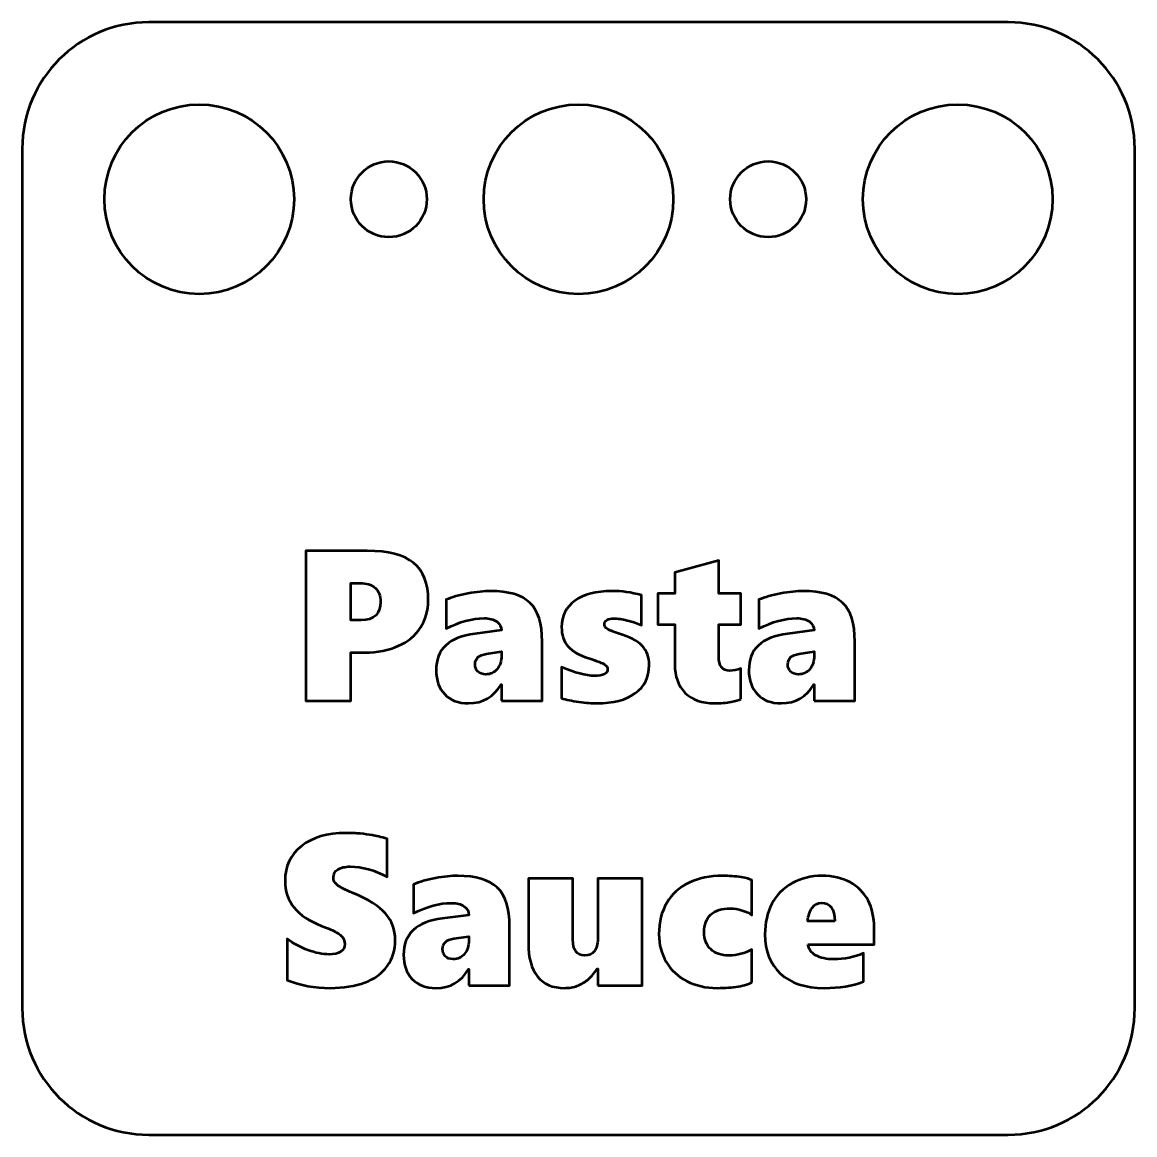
# Model space of a CAD drawing. Header units: centimetres. Extents: x -15.7 to 15.7, y -6.7 to 6.7.
# Drawn here: x -6.7 to -2.3, y 2.3 to 6.7 of the extents above; entities that cross this region are included whole.
import ezdxf

# ---------------------------------------------------------------- set-up
doc = ezdxf.new("R2010")
doc.units = ezdxf.units.CM
doc.header["$MEASUREMENT"] = 0
doc.layers.add('Layer 1', color=7, linetype='Continuous')

msp = doc.modelspace()

# ---------------------------------------------------------------- linework, layer by layer
at = {"layer": 'Layer 1', "lineweight": 53}
for centre, major_axis in [((-5.99999, 5.99999), (0, 0.37501)), ((-4.49999, 5.99999), (0, 0.37501)), ((-2.99999, 5.99999), (0, 0.37501)), ((-5.25, 6), (0, 0.15)), ((-3.75, 6), (0, 0.15))]:
    msp.add_ellipse(centre, major_axis=major_axis, ratio=1, dxfattribs=at)
msp.add_open_spline([(-6.7, 2.8), (-6.7, 2.8), (-6.7, 6.2), (-6.7, 6.2), (-6.7, 6.2), (-6.7, 6.47614), (-6.47614, 6.7), (-6.2, 6.7), (-6.2, 6.7), (-6.2, 6.7), (-2.8, 6.7), (-2.8, 6.7), (-2.8, 6.7), (-2.52386, 6.7), (-2.3, 6.47614), (-2.3, 6.2), (-2.3, 6.2), (-2.3, 6.2), (-2.3, 2.8), (-2.3, 2.8), (-2.3, 2.8), (-2.3, 2.52386), (-2.52386, 2.3), (-2.8, 2.3), (-2.8, 2.3), (-2.8, 2.3), (-6.2, 2.3), (-6.2, 2.3), (-6.2, 2.3), (-6.47614, 2.3), (-6.7, 2.52386), (-6.7, 2.8)], degree=3, knots=[0, 0, 0, 0, 0.1111111, 0.1111111, 0.1111111, 0.1111111, 0.2222222, 0.2222222, 0.2222222, 0.2222222, 0.3333333, 0.3333333, 0.3333333, 0.3333333, 0.4444444, 0.4444444, 0.4444444, 0.4444444, 0.5555556, 0.5555556, 0.5555556, 0.5555556, 0.6666667, 0.6666667, 0.6666667, 0.6666667, 0.7777778, 0.7777778, 0.7777778, 0.7777778, 1, 1, 1, 1], dxfattribs=at)
at = {"layer": 'Layer 1', "color": 5, "lineweight": 53}
for points, knots in [([(-5.09422, 4.414), (-5.09422, 4.3735), (-5.10453, 4.33752), (-5.12499, 4.30605), (-5.12499, 4.30605), (-5.14545, 4.27458), (-5.1748, 4.25031), (-5.21276, 4.23309), (-5.21276, 4.23309), (-5.25072, 4.21588), (-5.29503, 4.20727), (-5.3454, 4.20727), (-5.3454, 4.20727), (-5.3454, 4.20727), (-5.39987, 4.20727), (-5.39987, 4.20727), (-5.39987, 4.20727), (-5.39987, 4.20727), (-5.39987, 4.01677), (-5.39987, 4.01677), (-5.39987, 4.01677), (-5.39987, 4.01677), (-5.57852, 4.01677), (-5.57852, 4.01677), (-5.57852, 4.01677), (-5.57852, 4.01677), (-5.57852, 4.60944), (-5.57852, 4.60944), (-5.57852, 4.60944), (-5.57852, 4.60944), (-5.33553, 4.60944), (-5.33553, 4.60944), (-5.33553, 4.60944), (-5.25213, 4.60944), (-5.19103, 4.59363), (-5.15222, 4.56188), (-5.15222, 4.56188), (-5.11356, 4.53028), (-5.09422, 4.48089), (-5.09422, 4.414)], [0, 0, 0, 0, 0.0909091, 0.0909091, 0.0909091, 0.0909091, 0.1818182, 0.1818182, 0.1818182, 0.1818182, 0.2727273, 0.2727273, 0.2727273, 0.2727273, 0.3636364, 0.3636364, 0.3636364, 0.3636364, 0.4545455, 0.4545455, 0.4545455, 0.4545455, 0.5454545, 0.5454545, 0.5454545, 0.5454545, 0.6363636, 0.6363636, 0.6363636, 0.6363636, 0.7272727, 0.7272727, 0.7272727, 0.7272727, 0.8181818, 0.8181818, 0.8181818, 0.8181818, 1, 1, 1, 1]), ([(-3.85753, 4.0227), (-3.86557, 4.01889), (-3.87855, 4.01522), (-3.89676, 4.01183), (-3.89676, 4.01183), (-3.91496, 4.0083), (-3.93683, 4.00661), (-3.96252, 4.00661), (-3.96252, 4.00661), (-4.01148, 4.00661), (-4.04986, 4.02016), (-4.07766, 4.04711), (-4.07766, 4.04711), (-4.10532, 4.07406), (-4.11915, 4.11258), (-4.11915, 4.1624), (-4.11915, 4.1624), (-4.11915, 4.1624), (-4.11915, 4.31818), (-4.11915, 4.31818), (-4.11915, 4.31818), (-4.11915, 4.31818), (-4.18604, 4.31818), (-4.18604, 4.31818), (-4.18604, 4.31818), (-4.18604, 4.31818), (-4.18604, 4.44011), (-4.18604, 4.44011), (-4.18604, 4.44011), (-4.18604, 4.44011), (-4.11915, 4.44011), (-4.11915, 4.44011), (-4.11915, 4.44011), (-4.11915, 4.44011), (-4.11915, 4.52336), (-4.11915, 4.52336), (-4.11915, 4.52336), (-4.11915, 4.52336), (-3.94558, 4.57134), (-3.94558, 4.57134), (-3.94558, 4.57134), (-3.94558, 4.57134), (-3.94558, 4.44011), (-3.94558, 4.44011), (-3.94558, 4.44011), (-3.94558, 4.44011), (-3.85753, 4.44011), (-3.85753, 4.44011), (-3.85753, 4.44011), (-3.85753, 4.44011), (-3.85753, 4.31818), (-3.85753, 4.31818), (-3.85753, 4.31818), (-3.85753, 4.31818), (-3.94558, 4.31818), (-3.94558, 4.31818), (-3.94558, 4.31818), (-3.94558, 4.31818), (-3.94558, 4.19118), (-3.94558, 4.19118), (-3.94558, 4.19118), (-3.94558, 4.15393), (-3.93077, 4.1353), (-3.90127, 4.1353), (-3.90127, 4.1353), (-3.88759, 4.1353), (-3.87291, 4.13841), (-3.85753, 4.14462), (-3.85753, 4.14462), (-3.85753, 4.14462), (-3.85753, 4.0227), (-3.85753, 4.0227)], [0, 0, 0, 0, 0.0526316, 0.0526316, 0.0526316, 0.0526316, 0.1052632, 0.1052632, 0.1052632, 0.1052632, 0.1578947, 0.1578947, 0.1578947, 0.1578947, 0.2105263, 0.2105263, 0.2105263, 0.2105263, 0.2631579, 0.2631579, 0.2631579, 0.2631579, 0.3157895, 0.3157895, 0.3157895, 0.3157895, 0.3684211, 0.3684211, 0.3684211, 0.3684211, 0.4210526, 0.4210526, 0.4210526, 0.4210526, 0.4736842, 0.4736842, 0.4736842, 0.4736842, 0.5263158, 0.5263158, 0.5263158, 0.5263158, 0.5789474, 0.5789474, 0.5789474, 0.5789474, 0.6315789, 0.6315789, 0.6315789, 0.6315789, 0.6842105, 0.6842105, 0.6842105, 0.6842105, 0.7368421, 0.7368421, 0.7368421, 0.7368421, 0.7894737, 0.7894737, 0.7894737, 0.7894737, 0.8421053, 0.8421053, 0.8421053, 0.8421053, 0.8947368, 0.8947368, 0.8947368, 0.8947368, 1, 1, 1, 1]), ([(-5.28303, 4.40793), (-5.28303, 4.4322), (-5.29009, 4.45055), (-5.30406, 4.46297), (-5.30406, 4.46297), (-5.31817, 4.47538), (-5.33877, 4.48159), (-5.36601, 4.48159), (-5.36601, 4.48159), (-5.36601, 4.48159), (-5.39987, 4.48159), (-5.39987, 4.48159), (-5.39987, 4.48159), (-5.39987, 4.48159), (-5.39987, 4.33512), (-5.39987, 4.33512), (-5.39987, 4.33512), (-5.39987, 4.33512), (-5.3598, 4.33512), (-5.3598, 4.33512), (-5.3598, 4.33512), (-5.30857, 4.33512), (-5.28303, 4.35939), (-5.28303, 4.40793)], [0, 0, 0, 0, 0.1428571, 0.1428571, 0.1428571, 0.1428571, 0.2857143, 0.2857143, 0.2857143, 0.2857143, 0.4285714, 0.4285714, 0.4285714, 0.4285714, 0.5714286, 0.5714286, 0.5714286, 0.5714286, 0.7142857, 0.7142857, 0.7142857, 0.7142857, 1, 1, 1, 1]), ([(-4.80481, 4.01677), (-4.80481, 4.01677), (-4.80481, 4.08112), (-4.80481, 4.08112), (-4.80481, 4.08112), (-4.80481, 4.08112), (-4.8065, 4.08112), (-4.8065, 4.08112), (-4.8065, 4.08112), (-4.83458, 4.03145), (-4.87748, 4.00661), (-4.93534, 4.00661), (-4.93534, 4.00661), (-4.97527, 4.00661), (-5.0066, 4.01846), (-5.02918, 4.04217), (-5.02918, 4.04217), (-5.05175, 4.06588), (-5.06304, 4.09749), (-5.06304, 4.13714), (-5.06304, 4.13714), (-5.06304, 4.22025), (-5.01196, 4.26851), (-4.9098, 4.28164), (-4.9098, 4.28164), (-4.9098, 4.28164), (-4.80481, 4.29532), (-4.80481, 4.29532), (-4.80481, 4.29532), (-4.80481, 4.30915), (-4.81102, 4.32058), (-4.82344, 4.32947), (-4.82344, 4.32947), (-4.83571, 4.33836), (-4.85236, 4.34274), (-4.87339, 4.34274), (-4.87339, 4.34274), (-4.92066, 4.34274), (-4.97062, 4.32919), (-5.02325, 4.3021), (-5.02325, 4.3021), (-5.02325, 4.3021), (-5.02325, 4.4164), (-5.02325, 4.4164), (-5.02325, 4.4164), (-5.00039, 4.42628), (-4.97174, 4.43446), (-4.93731, 4.44081), (-4.93731, 4.44081), (-4.90288, 4.44716), (-4.87339, 4.45027), (-4.84884, 4.45027), (-4.84884, 4.45027), (-4.77701, 4.45027), (-4.7248, 4.43488), (-4.69248, 4.40412), (-4.69248, 4.40412), (-4.66017, 4.3735), (-4.64394, 4.32214), (-4.64394, 4.25031), (-4.64394, 4.25031), (-4.64394, 4.25031), (-4.64394, 4.01677), (-4.64394, 4.01677), (-4.64394, 4.01677), (-4.64394, 4.01677), (-4.80481, 4.01677), (-4.80481, 4.01677)], [0, 0, 0, 0, 0.0555556, 0.0555556, 0.0555556, 0.0555556, 0.1111111, 0.1111111, 0.1111111, 0.1111111, 0.1666667, 0.1666667, 0.1666667, 0.1666667, 0.2222222, 0.2222222, 0.2222222, 0.2222222, 0.2777778, 0.2777778, 0.2777778, 0.2777778, 0.3333333, 0.3333333, 0.3333333, 0.3333333, 0.3888889, 0.3888889, 0.3888889, 0.3888889, 0.4444444, 0.4444444, 0.4444444, 0.4444444, 0.5, 0.5, 0.5, 0.5, 0.5555556, 0.5555556, 0.5555556, 0.5555556, 0.6111111, 0.6111111, 0.6111111, 0.6111111, 0.6666667, 0.6666667, 0.6666667, 0.6666667, 0.7222222, 0.7222222, 0.7222222, 0.7222222, 0.7777778, 0.7777778, 0.7777778, 0.7777778, 0.8333333, 0.8333333, 0.8333333, 0.8333333, 0.8888889, 0.8888889, 0.8888889, 0.8888889, 1, 1, 1, 1]), ([(-4.22061, 4.15746), (-4.22061, 4.10962), (-4.23881, 4.07237), (-4.27536, 4.04612), (-4.27536, 4.04612), (-4.31191, 4.01973), (-4.36271, 4.00661), (-4.42804, 4.00661), (-4.42804, 4.00661), (-4.44709, 4.00661), (-4.47052, 4.00859), (-4.49846, 4.0124), (-4.49846, 4.0124), (-4.52654, 4.01621), (-4.54926, 4.02086), (-4.5669, 4.02637), (-4.5669, 4.02637), (-4.5669, 4.02637), (-4.5669, 4.1497), (-4.5669, 4.1497), (-4.5669, 4.1497), (-4.51483, 4.12655), (-4.47136, 4.11498), (-4.43651, 4.11498), (-4.43651, 4.11498), (-4.40208, 4.11498), (-4.38486, 4.12387), (-4.38486, 4.14179), (-4.38486, 4.14179), (-4.38486, 4.14927), (-4.38881, 4.15548), (-4.39686, 4.16028), (-4.39686, 4.16028), (-4.40476, 4.16508), (-4.42578, 4.17312), (-4.45951, 4.18441), (-4.45951, 4.18441), (-4.49705, 4.19626), (-4.52428, 4.21207), (-4.54136, 4.23154), (-4.54136, 4.23154), (-4.55843, 4.25116), (-4.5669, 4.2767), (-4.5669, 4.30802), (-4.5669, 4.30802), (-4.5669, 4.35191), (-4.5494, 4.38648), (-4.51454, 4.41202), (-4.51454, 4.41202), (-4.47969, 4.43756), (-4.43072, 4.45027), (-4.36765, 4.45027), (-4.36765, 4.45027), (-4.33068, 4.45027), (-4.29159, 4.4449), (-4.25024, 4.43418), (-4.25024, 4.43418), (-4.25024, 4.43418), (-4.25024, 4.31564), (-4.25024, 4.31564), (-4.25024, 4.31564), (-4.2676, 4.32312), (-4.28665, 4.32933), (-4.30739, 4.33441), (-4.30739, 4.33441), (-4.32799, 4.33935), (-4.34535, 4.34189), (-4.35946, 4.34189), (-4.35946, 4.34189), (-4.37103, 4.34189), (-4.38035, 4.33992), (-4.38726, 4.33611), (-4.38726, 4.33611), (-4.39418, 4.3323), (-4.39756, 4.32693), (-4.39756, 4.32002), (-4.39756, 4.32002), (-4.39756, 4.31198), (-4.39389, 4.30548), (-4.38641, 4.30055), (-4.38641, 4.30055), (-4.37894, 4.29561), (-4.36412, 4.28968), (-4.34168, 4.28277), (-4.34168, 4.28277), (-4.2985, 4.27007), (-4.26746, 4.25384), (-4.24869, 4.23394), (-4.24869, 4.23394), (-4.22992, 4.21419), (-4.22061, 4.18864), (-4.22061, 4.15746)], [0, 0, 0, 0, 0.0416667, 0.0416667, 0.0416667, 0.0416667, 0.0833333, 0.0833333, 0.0833333, 0.0833333, 0.125, 0.125, 0.125, 0.125, 0.1666667, 0.1666667, 0.1666667, 0.1666667, 0.2083333, 0.2083333, 0.2083333, 0.2083333, 0.25, 0.25, 0.25, 0.25, 0.2916667, 0.2916667, 0.2916667, 0.2916667, 0.3333333, 0.3333333, 0.3333333, 0.3333333, 0.375, 0.375, 0.375, 0.375, 0.4166667, 0.4166667, 0.4166667, 0.4166667, 0.4583333, 0.4583333, 0.4583333, 0.4583333, 0.5, 0.5, 0.5, 0.5, 0.5416667, 0.5416667, 0.5416667, 0.5416667, 0.5833333, 0.5833333, 0.5833333, 0.5833333, 0.625, 0.625, 0.625, 0.625, 0.6666667, 0.6666667, 0.6666667, 0.6666667, 0.7083333, 0.7083333, 0.7083333, 0.7083333, 0.75, 0.75, 0.75, 0.75, 0.7916667, 0.7916667, 0.7916667, 0.7916667, 0.8333333, 0.8333333, 0.8333333, 0.8333333, 0.875, 0.875, 0.875, 0.875, 0.9166667, 0.9166667, 0.9166667, 0.9166667, 1, 1, 1, 1]), ([(-3.56797, 4.01677), (-3.56797, 4.01677), (-3.56797, 4.08112), (-3.56797, 4.08112), (-3.56797, 4.08112), (-3.56797, 4.08112), (-3.56966, 4.08112), (-3.56966, 4.08112), (-3.56966, 4.08112), (-3.59774, 4.03145), (-3.64064, 4.00661), (-3.6985, 4.00661), (-3.6985, 4.00661), (-3.73843, 4.00661), (-3.76976, 4.01846), (-3.79234, 4.04217), (-3.79234, 4.04217), (-3.81491, 4.06588), (-3.8262, 4.09749), (-3.8262, 4.13714), (-3.8262, 4.13714), (-3.8262, 4.22025), (-3.77512, 4.26851), (-3.67296, 4.28164), (-3.67296, 4.28164), (-3.67296, 4.28164), (-3.56797, 4.29532), (-3.56797, 4.29532), (-3.56797, 4.29532), (-3.56797, 4.30915), (-3.57418, 4.32058), (-3.5866, 4.32947), (-3.5866, 4.32947), (-3.59887, 4.33836), (-3.61552, 4.34274), (-3.63655, 4.34274), (-3.63655, 4.34274), (-3.68382, 4.34274), (-3.73378, 4.32919), (-3.78641, 4.3021), (-3.78641, 4.3021), (-3.78641, 4.3021), (-3.78641, 4.4164), (-3.78641, 4.4164), (-3.78641, 4.4164), (-3.76355, 4.42628), (-3.7349, 4.43446), (-3.70047, 4.44081), (-3.70047, 4.44081), (-3.66604, 4.44716), (-3.63655, 4.45027), (-3.612, 4.45027), (-3.612, 4.45027), (-3.54017, 4.45027), (-3.48796, 4.43488), (-3.45564, 4.40412), (-3.45564, 4.40412), (-3.42333, 4.3735), (-3.4071, 4.32214), (-3.4071, 4.25031), (-3.4071, 4.25031), (-3.4071, 4.25031), (-3.4071, 4.01677), (-3.4071, 4.01677), (-3.4071, 4.01677), (-3.4071, 4.01677), (-3.56797, 4.01677), (-3.56797, 4.01677)], [0, 0, 0, 0, 0.0555556, 0.0555556, 0.0555556, 0.0555556, 0.1111111, 0.1111111, 0.1111111, 0.1111111, 0.1666667, 0.1666667, 0.1666667, 0.1666667, 0.2222222, 0.2222222, 0.2222222, 0.2222222, 0.2777778, 0.2777778, 0.2777778, 0.2777778, 0.3333333, 0.3333333, 0.3333333, 0.3333333, 0.3888889, 0.3888889, 0.3888889, 0.3888889, 0.4444444, 0.4444444, 0.4444444, 0.4444444, 0.5, 0.5, 0.5, 0.5, 0.5555556, 0.5555556, 0.5555556, 0.5555556, 0.6111111, 0.6111111, 0.6111111, 0.6111111, 0.6666667, 0.6666667, 0.6666667, 0.6666667, 0.7222222, 0.7222222, 0.7222222, 0.7222222, 0.7777778, 0.7777778, 0.7777778, 0.7777778, 0.8333333, 0.8333333, 0.8333333, 0.8333333, 0.8888889, 0.8888889, 0.8888889, 0.8888889, 1, 1, 1, 1]), ([(-4.90895, 4.16056), (-4.90895, 4.14899), (-4.90528, 4.13954), (-4.89794, 4.13206), (-4.89794, 4.13206), (-4.89075, 4.12458), (-4.8803, 4.12091), (-4.86676, 4.12091), (-4.86676, 4.12091), (-4.84827, 4.12091), (-4.83345, 4.12782), (-4.82202, 4.14165), (-4.82202, 4.14165), (-4.81059, 4.15534), (-4.80481, 4.17298), (-4.80481, 4.19457), (-4.80481, 4.19457), (-4.80481, 4.19457), (-4.80481, 4.21066), (-4.80481, 4.21066), (-4.80481, 4.21066), (-4.80481, 4.21066), (-4.86436, 4.20233), (-4.86436, 4.20233), (-4.86436, 4.20233), (-4.89413, 4.19739), (-4.90895, 4.18356), (-4.90895, 4.16056)], [0, 0, 0, 0, 0.125, 0.125, 0.125, 0.125, 0.25, 0.25, 0.25, 0.25, 0.375, 0.375, 0.375, 0.375, 0.5, 0.5, 0.5, 0.5, 0.625, 0.625, 0.625, 0.625, 0.75, 0.75, 0.75, 0.75, 1, 1, 1, 1]), ([(-3.67211, 4.16056), (-3.67211, 4.14899), (-3.66844, 4.13954), (-3.6611, 4.13206), (-3.6611, 4.13206), (-3.65391, 4.12458), (-3.64346, 4.12091), (-3.62992, 4.12091), (-3.62992, 4.12091), (-3.61143, 4.12091), (-3.59661, 4.12782), (-3.58518, 4.14165), (-3.58518, 4.14165), (-3.57375, 4.15534), (-3.56797, 4.17298), (-3.56797, 4.19457), (-3.56797, 4.19457), (-3.56797, 4.19457), (-3.56797, 4.21066), (-3.56797, 4.21066), (-3.56797, 4.21066), (-3.56797, 4.21066), (-3.62752, 4.20233), (-3.62752, 4.20233), (-3.62752, 4.20233), (-3.65729, 4.19739), (-3.67211, 4.18356), (-3.67211, 4.16056)], [0, 0, 0, 0, 0.125, 0.125, 0.125, 0.125, 0.25, 0.25, 0.25, 0.25, 0.375, 0.375, 0.375, 0.375, 0.5, 0.5, 0.5, 0.5, 0.625, 0.625, 0.625, 0.625, 0.75, 0.75, 0.75, 0.75, 1, 1, 1, 1]), ([(-5.22476, 3.07005), (-5.22476, 3.03068), (-5.23534, 2.99639), (-5.25637, 2.96718), (-5.25637, 2.96718), (-5.27739, 2.93797), (-5.30703, 2.91624), (-5.34499, 2.90185), (-5.34499, 2.90185), (-5.38294, 2.8876), (-5.42866, 2.8804), (-5.48215, 2.8804), (-5.48215, 2.8804), (-5.54409, 2.8804), (-5.60082, 2.89084), (-5.65233, 2.91187), (-5.65233, 2.91187), (-5.65233, 2.91187), (-5.65233, 3.07429), (-5.65233, 3.07429), (-5.65233, 3.07429), (-5.62749, 3.05608), (-5.60012, 3.04127), (-5.57006, 3.03012), (-5.57006, 3.03012), (-5.54, 3.01897), (-5.51206, 3.01333), (-5.4861, 3.01333), (-5.4861, 3.01333), (-5.46662, 3.01333), (-5.45138, 3.01685), (-5.44066, 3.02391), (-5.44066, 3.02391), (-5.42993, 3.03097), (-5.42457, 3.04113), (-5.42457, 3.05467), (-5.42457, 3.05467), (-5.42457, 3.06427), (-5.42725, 3.07288), (-5.43262, 3.08007), (-5.43262, 3.08007), (-5.43798, 3.08741), (-5.44616, 3.09418), (-5.45703, 3.10053), (-5.45703, 3.10053), (-5.46789, 3.10688), (-5.48807, 3.11563), (-5.51771, 3.12664), (-5.51771, 3.12664), (-5.6131, 3.16333), (-5.66079, 3.2226), (-5.66079, 3.30444), (-5.66079, 3.30444), (-5.66079, 3.36173), (-5.63906, 3.40759), (-5.59546, 3.44188), (-5.59546, 3.44188), (-5.552, 3.47617), (-5.49358, 3.49339), (-5.4202, 3.49339), (-5.4202, 3.49339), (-5.3996, 3.49339), (-5.38055, 3.49254), (-5.36319, 3.49085), (-5.36319, 3.49085), (-5.34583, 3.4893), (-5.33003, 3.48718), (-5.31578, 3.48478), (-5.31578, 3.48478), (-5.30166, 3.48224), (-5.28177, 3.47758), (-5.25608, 3.47067), (-5.25608, 3.47067), (-5.25608, 3.47067), (-5.25608, 3.31982), (-5.25608, 3.31982), (-5.25608, 3.31982), (-5.30604, 3.34692), (-5.355, 3.36046), (-5.40326, 3.36046), (-5.40326, 3.36046), (-5.42316, 3.36046), (-5.43911, 3.35679), (-5.45124, 3.34931), (-5.45124, 3.34931), (-5.46338, 3.34184), (-5.46945, 3.33168), (-5.46945, 3.31869), (-5.46945, 3.31869), (-5.46945, 3.30642), (-5.46451, 3.29611), (-5.45477, 3.28793), (-5.45477, 3.28793), (-5.44503, 3.27989), (-5.42457, 3.2693), (-5.39339, 3.25632), (-5.39339, 3.25632), (-5.332, 3.23163), (-5.28854, 3.20439), (-5.263, 3.1749), (-5.263, 3.1749), (-5.23746, 3.14555), (-5.22476, 3.11055), (-5.22476, 3.07005)], [0, 0, 0, 0, 0.037037, 0.037037, 0.037037, 0.037037, 0.0740741, 0.0740741, 0.0740741, 0.0740741, 0.1111111, 0.1111111, 0.1111111, 0.1111111, 0.1481481, 0.1481481, 0.1481481, 0.1481481, 0.1851852, 0.1851852, 0.1851852, 0.1851852, 0.2222222, 0.2222222, 0.2222222, 0.2222222, 0.2592593, 0.2592593, 0.2592593, 0.2592593, 0.2962963, 0.2962963, 0.2962963, 0.2962963, 0.3333333, 0.3333333, 0.3333333, 0.3333333, 0.3703704, 0.3703704, 0.3703704, 0.3703704, 0.4074074, 0.4074074, 0.4074074, 0.4074074, 0.4444444, 0.4444444, 0.4444444, 0.4444444, 0.4814815, 0.4814815, 0.4814815, 0.4814815, 0.5185185, 0.5185185, 0.5185185, 0.5185185, 0.5555556, 0.5555556, 0.5555556, 0.5555556, 0.5925926, 0.5925926, 0.5925926, 0.5925926, 0.6296296, 0.6296296, 0.6296296, 0.6296296, 0.6666667, 0.6666667, 0.6666667, 0.6666667, 0.7037037, 0.7037037, 0.7037037, 0.7037037, 0.7407407, 0.7407407, 0.7407407, 0.7407407, 0.7777778, 0.7777778, 0.7777778, 0.7777778, 0.8148148, 0.8148148, 0.8148148, 0.8148148, 0.8518519, 0.8518519, 0.8518519, 0.8518519, 0.8888889, 0.8888889, 0.8888889, 0.8888889, 0.9259259, 0.9259259, 0.9259259, 0.9259259, 1, 1, 1, 1]), ([(-4.93365, 2.89056), (-4.93365, 2.89056), (-4.93365, 2.95491), (-4.93365, 2.95491), (-4.93365, 2.95491), (-4.93365, 2.95491), (-4.93534, 2.95491), (-4.93534, 2.95491), (-4.93534, 2.95491), (-4.96342, 2.90524), (-5.00632, 2.8804), (-5.06418, 2.8804), (-5.06418, 2.8804), (-5.10411, 2.8804), (-5.13544, 2.89225), (-5.15802, 2.91596), (-5.15802, 2.91596), (-5.18059, 2.93967), (-5.19188, 2.97128), (-5.19188, 3.01093), (-5.19188, 3.01093), (-5.19188, 3.09404), (-5.1408, 3.1423), (-5.03864, 3.15543), (-5.03864, 3.15543), (-5.03864, 3.15543), (-4.93365, 3.16911), (-4.93365, 3.16911), (-4.93365, 3.16911), (-4.93365, 3.18294), (-4.93986, 3.19437), (-4.95228, 3.20326), (-4.95228, 3.20326), (-4.96455, 3.21215), (-4.9812, 3.21653), (-5.00223, 3.21653), (-5.00223, 3.21653), (-5.0495, 3.21653), (-5.09946, 3.20298), (-5.15209, 3.17589), (-5.15209, 3.17589), (-5.15209, 3.17589), (-5.15209, 3.29019), (-5.15209, 3.29019), (-5.15209, 3.29019), (-5.12923, 3.30007), (-5.10058, 3.30825), (-5.06615, 3.3146), (-5.06615, 3.3146), (-5.03172, 3.32095), (-5.00223, 3.32406), (-4.97768, 3.32406), (-4.97768, 3.32406), (-4.90585, 3.32406), (-4.85364, 3.30867), (-4.82132, 3.27791), (-4.82132, 3.27791), (-4.78901, 3.24729), (-4.77278, 3.19593), (-4.77278, 3.1241), (-4.77278, 3.1241), (-4.77278, 3.1241), (-4.77278, 2.89056), (-4.77278, 2.89056), (-4.77278, 2.89056), (-4.77278, 2.89056), (-4.93365, 2.89056), (-4.93365, 2.89056)], [0, 0, 0, 0, 0.0555556, 0.0555556, 0.0555556, 0.0555556, 0.1111111, 0.1111111, 0.1111111, 0.1111111, 0.1666667, 0.1666667, 0.1666667, 0.1666667, 0.2222222, 0.2222222, 0.2222222, 0.2222222, 0.2777778, 0.2777778, 0.2777778, 0.2777778, 0.3333333, 0.3333333, 0.3333333, 0.3333333, 0.3888889, 0.3888889, 0.3888889, 0.3888889, 0.4444444, 0.4444444, 0.4444444, 0.4444444, 0.5, 0.5, 0.5, 0.5, 0.5555556, 0.5555556, 0.5555556, 0.5555556, 0.6111111, 0.6111111, 0.6111111, 0.6111111, 0.6666667, 0.6666667, 0.6666667, 0.6666667, 0.7222222, 0.7222222, 0.7222222, 0.7222222, 0.7777778, 0.7777778, 0.7777778, 0.7777778, 0.8333333, 0.8333333, 0.8333333, 0.8333333, 0.8888889, 0.8888889, 0.8888889, 0.8888889, 1, 1, 1, 1]), ([(-4.42396, 2.89056), (-4.42396, 2.89056), (-4.42396, 2.95575), (-4.42396, 2.95575), (-4.42396, 2.95575), (-4.42396, 2.95575), (-4.42565, 2.95575), (-4.42565, 2.95575), (-4.42565, 2.95575), (-4.44018, 2.93572), (-4.45331, 2.92104), (-4.46502, 2.91173), (-4.46502, 2.91173), (-4.47673, 2.90241), (-4.49, 2.89479), (-4.50467, 2.88901), (-4.50467, 2.88901), (-4.51949, 2.88322), (-4.53656, 2.8804), (-4.55618, 2.8804), (-4.55618, 2.8804), (-4.60246, 2.8804), (-4.63774, 2.89536), (-4.66187, 2.92541), (-4.66187, 2.92541), (-4.68614, 2.95547), (-4.69828, 2.99978), (-4.69828, 3.05848), (-4.69828, 3.05848), (-4.69828, 3.05848), (-4.69828, 3.3139), (-4.69828, 3.3139), (-4.69828, 3.3139), (-4.69828, 3.3139), (-4.52217, 3.3139), (-4.52217, 3.3139), (-4.52217, 3.3139), (-4.52217, 3.3139), (-4.52217, 3.07161), (-4.52217, 3.07161), (-4.52217, 3.07161), (-4.52217, 3.02998), (-4.50665, 3.00909), (-4.4756, 3.00909), (-4.4756, 3.00909), (-4.45853, 3.00909), (-4.44569, 3.01474), (-4.43694, 3.02603), (-4.43694, 3.02603), (-4.42833, 3.03732), (-4.42396, 3.0534), (-4.42396, 3.07401), (-4.42396, 3.07401), (-4.42396, 3.07401), (-4.42396, 3.3139), (-4.42396, 3.3139), (-4.42396, 3.3139), (-4.42396, 3.3139), (-4.24785, 3.3139), (-4.24785, 3.3139), (-4.24785, 3.3139), (-4.24785, 3.3139), (-4.24785, 2.89056), (-4.24785, 2.89056), (-4.24785, 2.89056), (-4.24785, 2.89056), (-4.42396, 2.89056), (-4.42396, 2.89056)], [0, 0, 0, 0, 0.0555556, 0.0555556, 0.0555556, 0.0555556, 0.1111111, 0.1111111, 0.1111111, 0.1111111, 0.1666667, 0.1666667, 0.1666667, 0.1666667, 0.2222222, 0.2222222, 0.2222222, 0.2222222, 0.2777778, 0.2777778, 0.2777778, 0.2777778, 0.3333333, 0.3333333, 0.3333333, 0.3333333, 0.3888889, 0.3888889, 0.3888889, 0.3888889, 0.4444444, 0.4444444, 0.4444444, 0.4444444, 0.5, 0.5, 0.5, 0.5, 0.5555556, 0.5555556, 0.5555556, 0.5555556, 0.6111111, 0.6111111, 0.6111111, 0.6111111, 0.6666667, 0.6666667, 0.6666667, 0.6666667, 0.7222222, 0.7222222, 0.7222222, 0.7222222, 0.7777778, 0.7777778, 0.7777778, 0.7777778, 0.8333333, 0.8333333, 0.8333333, 0.8333333, 0.8888889, 0.8888889, 0.8888889, 0.8888889, 1, 1, 1, 1]), ([(-3.81435, 2.9027), (-3.82564, 2.89606), (-3.84342, 2.8907), (-3.86769, 2.88661), (-3.86769, 2.88661), (-3.89196, 2.88252), (-3.9199, 2.8804), (-3.95151, 2.8804), (-3.95151, 2.8804), (-3.99624, 2.8804), (-4.03618, 2.88943), (-4.07117, 2.90749), (-4.07117, 2.90749), (-4.10631, 2.92556), (-4.13354, 2.95081), (-4.15288, 2.98327), (-4.15288, 2.98327), (-4.17221, 3.01573), (-4.1818, 3.05227), (-4.1818, 3.09277), (-4.1818, 3.09277), (-4.1818, 3.14117), (-4.1715, 3.18266), (-4.15104, 3.21723), (-4.15104, 3.21723), (-4.13044, 3.25181), (-4.10123, 3.27833), (-4.06313, 3.29654), (-4.06313, 3.29654), (-4.02517, 3.31488), (-3.981, 3.32406), (-3.93091, 3.32406), (-3.93091, 3.32406), (-3.90339, 3.32406), (-3.87855, 3.32222), (-3.85668, 3.31869), (-3.85668, 3.31869), (-3.83481, 3.31517), (-3.8207, 3.31093), (-3.81435, 3.30627), (-3.81435, 3.30627), (-3.81435, 3.30627), (-3.81435, 3.16911), (-3.81435, 3.16911), (-3.81435, 3.16911), (-3.8231, 3.17603), (-3.8358, 3.1821), (-3.85231, 3.18746), (-3.85231, 3.18746), (-3.86882, 3.19268), (-3.8842, 3.19536), (-3.89817, 3.19536), (-3.89817, 3.19536), (-3.9326, 3.19536), (-3.95871, 3.18718), (-3.97649, 3.17067), (-3.97649, 3.17067), (-3.99427, 3.1543), (-4.00316, 3.13116), (-4.00316, 3.10138), (-4.00316, 3.10138), (-4.00316, 3.07217), (-3.99441, 3.04945), (-3.97691, 3.03337), (-3.97691, 3.03337), (-3.95941, 3.01714), (-3.93542, 3.00909), (-3.9048, 3.00909), (-3.9048, 3.00909), (-3.87206, 3.00909), (-3.84187, 3.017), (-3.81435, 3.0328), (-3.81435, 3.0328), (-3.81435, 3.0328), (-3.81435, 2.9027), (-3.81435, 2.9027)], [0, 0, 0, 0, 0.05, 0.05, 0.05, 0.05, 0.1, 0.1, 0.1, 0.1, 0.15, 0.15, 0.15, 0.15, 0.2, 0.2, 0.2, 0.2, 0.25, 0.25, 0.25, 0.25, 0.3, 0.3, 0.3, 0.3, 0.35, 0.35, 0.35, 0.35, 0.4, 0.4, 0.4, 0.4, 0.45, 0.45, 0.45, 0.45, 0.5, 0.5, 0.5, 0.5, 0.55, 0.55, 0.55, 0.55, 0.6, 0.6, 0.6, 0.6, 0.65, 0.65, 0.65, 0.65, 0.7, 0.7, 0.7, 0.7, 0.75, 0.75, 0.75, 0.75, 0.8, 0.8, 0.8, 0.8, 0.85, 0.85, 0.85, 0.85, 0.9, 0.9, 0.9, 0.9, 1, 1, 1, 1]), ([(-3.59238, 3.05227), (-3.58928, 3.03407), (-3.57884, 3.01982), (-3.56091, 3.00938), (-3.56091, 3.00938), (-3.54299, 2.99907), (-3.51929, 2.99385), (-3.48979, 2.99385), (-3.48979, 2.99385), (-3.44873, 2.99385), (-3.40978, 3.00176), (-3.3731, 3.01756), (-3.3731, 3.01756), (-3.3731, 3.01756), (-3.3731, 2.90608), (-3.3731, 2.90608), (-3.3731, 2.90608), (-3.41585, 2.88901), (-3.46764, 2.8804), (-3.5286, 2.8804), (-3.5286, 2.8804), (-3.6024, 2.8804), (-3.65983, 2.89931), (-3.7009, 2.93699), (-3.7009, 2.93699), (-3.74196, 2.97466), (-3.76256, 3.02659), (-3.76256, 3.09277), (-3.76256, 3.09277), (-3.76256, 3.13821), (-3.75353, 3.17829), (-3.73547, 3.213), (-3.73547, 3.213), (-3.71741, 3.24757), (-3.69074, 3.27481), (-3.65532, 3.29456), (-3.65532, 3.29456), (-3.6199, 3.31418), (-3.58095, 3.32406), (-3.5382, 3.32406), (-3.5382, 3.32406), (-3.49445, 3.32406), (-3.45692, 3.31559), (-3.42573, 3.29851), (-3.42573, 3.29851), (-3.39469, 3.28144), (-3.37098, 3.25745), (-3.35489, 3.22655), (-3.35489, 3.22655), (-3.3388, 3.19578), (-3.33076, 3.15966), (-3.33076, 3.11831), (-3.33076, 3.11831), (-3.33076, 3.11831), (-3.33076, 3.05227), (-3.33076, 3.05227), (-3.33076, 3.05227), (-3.33076, 3.05227), (-3.59238, 3.05227), (-3.59238, 3.05227)], [0, 0, 0, 0, 0.0625, 0.0625, 0.0625, 0.0625, 0.125, 0.125, 0.125, 0.125, 0.1875, 0.1875, 0.1875, 0.1875, 0.25, 0.25, 0.25, 0.25, 0.3125, 0.3125, 0.3125, 0.3125, 0.375, 0.375, 0.375, 0.375, 0.4375, 0.4375, 0.4375, 0.4375, 0.5, 0.5, 0.5, 0.5, 0.5625, 0.5625, 0.5625, 0.5625, 0.625, 0.625, 0.625, 0.625, 0.6875, 0.6875, 0.6875, 0.6875, 0.75, 0.75, 0.75, 0.75, 0.8125, 0.8125, 0.8125, 0.8125, 0.875, 0.875, 0.875, 0.875, 1, 1, 1, 1]), ([(-3.48655, 3.14456), (-3.48655, 3.1931), (-3.50405, 3.21737), (-3.53904, 3.21737), (-3.53904, 3.21737), (-3.55372, 3.21737), (-3.56585, 3.21074), (-3.57587, 3.19748), (-3.57587, 3.19748), (-3.58575, 3.18407), (-3.59154, 3.16657), (-3.59323, 3.14456), (-3.59323, 3.14456), (-3.59323, 3.14456), (-3.48655, 3.14456), (-3.48655, 3.14456)], [0, 0, 0, 0, 0.2, 0.2, 0.2, 0.2, 0.4, 0.4, 0.4, 0.4, 0.6, 0.6, 0.6, 0.6, 1, 1, 1, 1]), ([(-5.03779, 3.03435), (-5.03779, 3.02278), (-5.03412, 3.01333), (-5.02678, 3.00585), (-5.02678, 3.00585), (-5.01959, 2.99837), (-5.00914, 2.9947), (-4.9956, 2.9947), (-4.9956, 2.9947), (-4.97711, 2.9947), (-4.96229, 3.00161), (-4.95086, 3.01544), (-4.95086, 3.01544), (-4.93943, 3.02913), (-4.93365, 3.04677), (-4.93365, 3.06836), (-4.93365, 3.06836), (-4.93365, 3.06836), (-4.93365, 3.08445), (-4.93365, 3.08445), (-4.93365, 3.08445), (-4.93365, 3.08445), (-4.9932, 3.07612), (-4.9932, 3.07612), (-4.9932, 3.07612), (-5.02297, 3.07118), (-5.03779, 3.05735), (-5.03779, 3.03435)], [0, 0, 0, 0, 0.125, 0.125, 0.125, 0.125, 0.25, 0.25, 0.25, 0.25, 0.375, 0.375, 0.375, 0.375, 0.5, 0.5, 0.5, 0.5, 0.625, 0.625, 0.625, 0.625, 0.75, 0.75, 0.75, 0.75, 1, 1, 1, 1])]:
    msp.add_open_spline(points, degree=3, knots=knots, dxfattribs=at)

doc.saveas('drawing.dxf')
